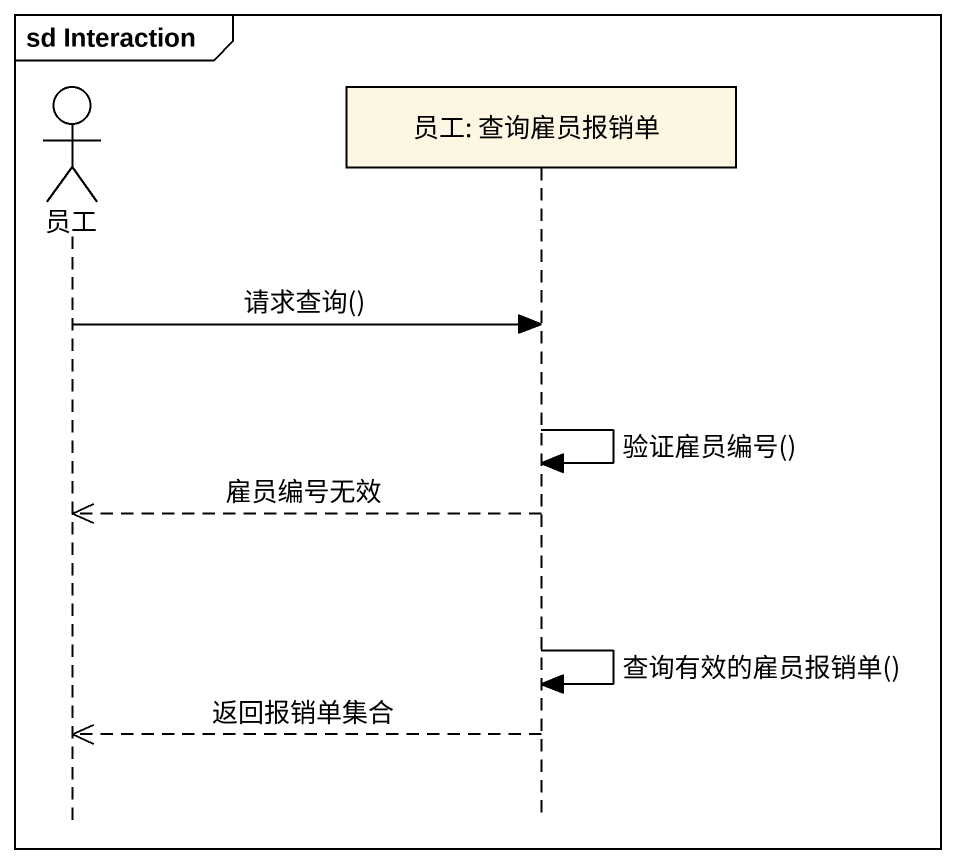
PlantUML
@startuml
mainframe sd Interaction
hide footbox
actor 员工
participant "员工: 查询雇员报销单" as 员工_查询雇员报销单

员工 -> 员工_查询雇员报销单 : 请求查询()
员工_查询雇员报销单 -> 员工_查询雇员报销单 : 验证雇员编号()
员工_查询雇员报销单 -->> 员工 : 雇员编号无效
员工_查询雇员报销单 -> 员工_查询雇员报销单 : 查询有效的雇员报销单()
员工_查询雇员报销单 -->> 员工 : 返回报销单集合
@enduml
